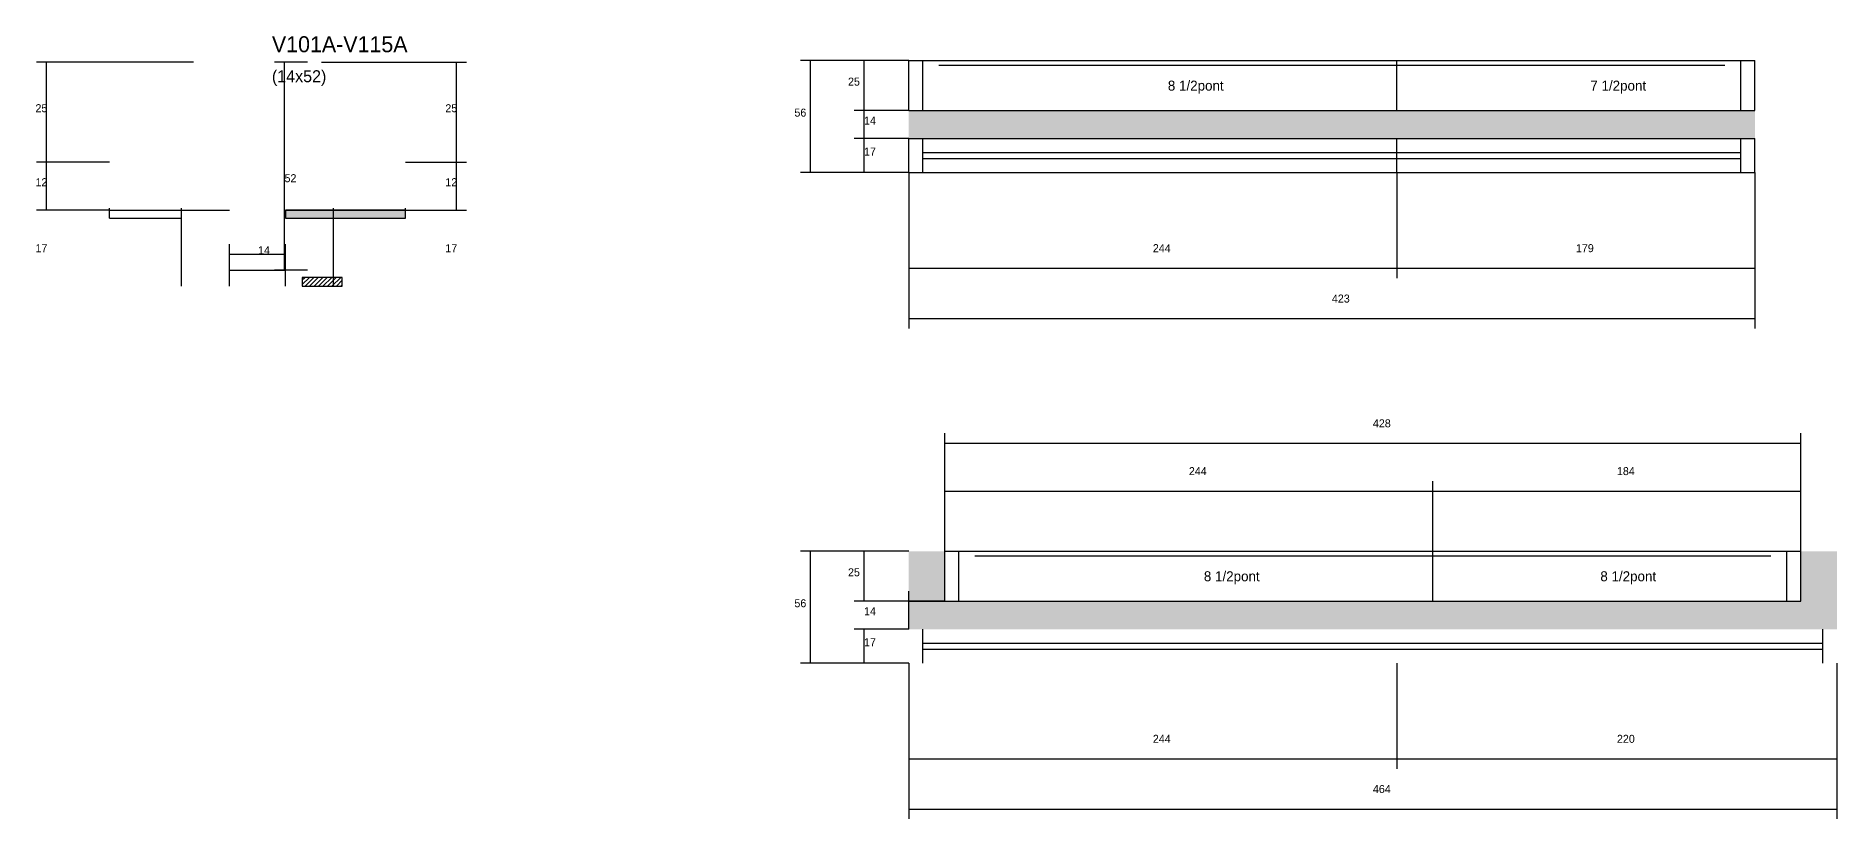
# Model space of a CAD drawing. Header units: metres. Extents: x 230 to 4258, y -296 to 278.
# Drawn here: x 3357 to 4258, y -185 to 207 of the extents above; entities that cross this region are included whole.
import ezdxf

# ---------------------------------------------------------------- set-up
doc = ezdxf.new("R2010")
doc.units = ezdxf.units.M
for name, color, linetype in [('COTA', 4, 'Continuous'), ('Cota Seção (2x)', 4, 'Continuous'), ('Hachura', 253, 'Continuous'), ('Madeira', 126, 'Continuous'), ('NOMENCLATURA', 7, 'Continuous'), ('Painéis', 200, 'Continuous'), ('SARR_2.2x7', 40, 'Continuous'), ('Texto Seção', 7, 'Continuous')]:
    doc.layers.add(name, color=color, linetype=linetype)

msp = doc.modelspace()

# ---------------------------------------------------------------- hatches: boundary and pattern name
at = {"layer": 'COTA'}
h = msp.add_hatch(dxfattribs=at)
h.set_pattern_fill('AR-CONC', scale=0.03)
h.paths.add_polyline_path([(3793.6, 169.3), (3793.6, 155.3), (4216.6, 155.3), (4216.6, 169.3)])
h = msp.add_hatch(dxfattribs=at)
h.set_pattern_fill('AR-CONC', scale=0.03)
h.paths.add_polyline_path([(4239.6, -76.1), (3811.6, -76.1), (3811.6, -51.1), (3793.6, -51.1), (3793.6, -90.1), (4257.6, -90.1), (4257.6, -51.1), (4239.6, -51.1)])
at = {"layer": 'Hachura'}
h = msp.add_hatch(color=8, dxfattribs=at)
h.dxf.hatch_style = 1
h.paths.add_polyline_path([(3542, 115.5), (3542, 119.5), (3542, 119.5), (3482, 119.5), (3482, 119.5), (3482, 115.5), (3482, 115.5), (3542, 115.5)])
h = msp.add_hatch(dxfattribs=at)
h.set_pattern_fill('ANSI31', scale=0.5)
h.paths.add_polyline_path([(3510.4, 81.5), (3510.4, 85.9), (3510.4, 85.9), (3490.4, 85.9), (3490.4, 85.9), (3490.4, 81.5), (3490.4, 81.5), (3510.4, 81.5)])

# ---------------------------------------------------------------- linework, layer by layer
at = {"layer": 'COTA'}
for p, q in [((3436, 193.5), (3357.5, 193.5)), ((3362.5, 143.5), (3362.5, 193.5)), ((3500, 193.5), (3572.4, 193.5)), ((3567.4, 143.5), (3567.4, 193.5)), ((3793.6, 194.3), (3739.4, 194.3)), ((3744.4, 138.3), (3744.4, 194.3)), ((3793.6, 194.3), (3766.2, 194.3)), ((3771.2, 169.3), (3771.2, 194.3)), ((3793.6, 169.3), (3766.2, 169.3)), ((3793.6, 169.3), (3766.2, 169.3)), ((3771.2, 155.3), (3771.2, 169.3)), ((3793.6, 155.3), (3766.2, 155.3)), ((3793.6, 155.3), (3766.2, 155.3)), ((3771.2, 138.3), (3771.2, 155.3)), ((3394, 143.5), (3357.5, 143.5)), ((3394, 143.5), (3357.5, 143.5)), ((3362.5, 119.5), (3362.5, 143.5)), ((3542, 143.5), (3572.4, 143.5)), ((3542, 143.5), (3572.4, 143.5)), ((3567.4, 119.5), (3567.4, 143.5)), ((3793.6, 138.3), (3739.4, 138.3)), ((3793.6, 138.3), (3766.2, 138.3)), ((3793.6, 138.3), (3793.6, 85.5)), ((3793.6, 138.3), (3793.6, 60.3)), ((4037.6, 138.3), (4037.6, 85.5)), ((4037.6, 138.3), (4037.6, 85.5)), ((4216.6, 138.3), (4216.6, 85.5)), ((4216.6, 138.3), (4216.6, 60.3)), ((3394, 119.5), (3357.5, 119.5)), ((3394, 115.5), (3394, 120.5)), ((3430, 81.5), (3430, 120.5)), ((3506, 81.5), (3506, 120.5)), ((3542, 115.5), (3542, 120.5)), ((3542, 119.5), (3572.4, 119.5)), ((3394, 115.5), (3430, 115.5)), ((3506, 115.5), (3542, 115.5)), ((3793.6, 90.5), (4037.6, 90.5)), ((4037.6, 90.5), (4216.6, 90.5)), ((3793.6, 65.3), (4216.6, 65.3)), ((3811.6, -51.1), (3811.6, 7.9)), ((3811.6, 2.9), (4239.6, 2.9)), ((4239.6, -51.1), (4239.6, 7.9)), ((3811.6, -51.1), (3811.6, -16)), ((4055.6, -51.1), (4055.6, -16)), ((4055.6, -51.1), (4055.6, -16)), ((4239.6, -51.1), (4239.6, -16)), ((3811.6, -21), (4055.6, -21)), ((4055.6, -21), (4239.6, -21)), ((3793.6, -51.1), (3739.4, -51.1)), ((3744.4, -107.1), (3744.4, -51.1)), ((3793.6, -51.1), (3766.2, -51.1)), ((3771.2, -76.1), (3771.2, -51.1)), ((3793.6, -90.1), (3793.6, -71.1)), ((3811.6, -76.1), (3811.6, -71.1)), ((3811.6, -76.1), (3766.2, -76.1)), ((3793.6, -76.1), (3811.6, -76.1)), ((3793.6, -90.1), (3766.2, -90.1)), ((3771.2, -107.1), (3771.2, -90.1)), ((3793.6, -107.1), (3739.4, -107.1)), ((3793.6, -107.1), (3766.2, -107.1)), ((3793.6, -107.1), (3793.6, -159.9)), ((3793.6, -107.1), (3793.6, -185)), ((4037.6, -107.1), (4037.6, -159.9)), ((4037.6, -107.1), (4037.6, -159.9)), ((4257.6, -107.1), (4257.6, -159.9)), ((4257.6, -107.1), (4257.6, -185)), ((3793.6, -154.9), (4037.6, -154.9)), ((4037.6, -154.9), (4257.6, -154.9)), ((3793.6, -180), (4257.6, -180))]:
    msp.add_line(p, q, dxfattribs=at)
at = {"layer": 'Cota Seção (2x)'}
for p, q in [((3493, 193.5), (3476.5, 193.5)), ((3481.5, 89.5), (3481.5, 193.5)), ((3454, 81.5), (3454, 102.5)), ((3482, 81.5), (3482, 102.5)), ((3454, 97.5), (3482, 97.5)), ((3493, 89.5), (3476.5, 89.5))]:
    msp.add_line(p, q, dxfattribs=at)
at = {"layer": 'Madeira'}
msp.add_lwpolyline([(3510.4, 81.5), (3510.4, 85.9), (3490.4, 85.9), (3490.4, 81.5)], close=True, dxfattribs=at)
at = {"layer": 'Painéis'}
for p, q in [((3793.6, 194.3), (4216.6, 194.3)), ((3793.6, 169.3), (3793.6, 194.3)), ((4037.6, 169.3), (4037.6, 194.3)), ((4216.6, 169.3), (4216.6, 194.3)), ((3793.6, 169.3), (4216.6, 169.3)), ((3793.6, 155.3), (4216.6, 155.3)), ((3793.6, 138.3), (3793.6, 155.3)), ((4037.6, 138.3), (4037.6, 155.3)), ((4216.6, 138.3), (4216.6, 155.3)), ((3793.6, 138.3), (4216.6, 138.3)), ((3394, 119.5), (3454, 119.5)), ((3482, 119.5), (3542, 119.5)), ((3454, 89.5), (3482, 89.5)), ((3811.6, -51.1), (4239.6, -51.1)), ((3811.6, -76.1), (3811.6, -51.1)), ((4055.6, -76.1), (4055.6, -51.1)), ((4239.6, -76.1), (4239.6, -51.1)), ((3811.6, -76.1), (4239.6, -76.1))]:
    msp.add_line(p, q, dxfattribs=at)
msp.add_lwpolyline([(3542, 115.5), (3542, 119.5), (3482, 119.5), (3482, 115.5)], close=True, dxfattribs=at)
at = {"layer": 'SARR_2.2x7'}
for p, q in [((3800.6, 169.3), (3800.6, 194.3)), ((3808.6, 192.1), (4037.6, 192.1)), ((4037.6, 192.1), (4201.6, 192.1)), ((4209.6, 169.3), (4209.6, 194.3)), ((3800.6, 138.3), (3800.6, 155.3)), ((4209.6, 138.3), (4209.6, 155.3)), ((3800.6, 148.3), (4037.6, 148.3)), ((3800.6, 145.3), (4037.6, 145.3)), ((4037.6, 148.3), (4209.6, 148.3)), ((4037.6, 145.3), (4209.6, 145.3)), ((3818.6, -76.1), (3818.6, -51.1)), ((3826.6, -53.3), (4055.6, -53.3)), ((4055.6, -53.3), (4224.6, -53.3)), ((4232.6, -76.1), (4232.6, -51.1)), ((3800.6, -107.1), (3800.6, -90.1)), ((3800.6, -97.1), (4037.6, -97.1)), ((4037.6, -97.1), (4250.6, -97.1)), ((4250.6, -107.1), (4250.6, -90.1)), ((3800.6, -100.1), (4037.6, -100.1)), ((4037.6, -100.1), (4250.6, -100.1))]:
    msp.add_line(p, q, dxfattribs=at)

# ---------------------------------------------------------------- texts
at = {"layer": 'COTA'}
for s, p in [('25', (3763.2, 181.8)), ('25', (3357, 168.5)), ('25', (3561.9, 168.5)), ('56', (3736.4, 166.3)), ('14', (3771.2, 162.3)), ('17', (3771.2, 146.8)), ('12', (3357, 131.5)), ('12', (3561.9, 131.5)), ('17', (3357, 98.5)), ('17', (3561.9, 98.5)), ('244', (3915.6, 98.5)), ('179', (4127.1, 98.5)), ('423', (4005.1, 73.3)), ('428', (4025.6, 10.9)), ('244', (3933.6, -13)), ('184', (4147.6, -13)), ('25', (3763.2, -63.6)), ('56', (3736.4, -79.1)), ('14', (3771.2, -83.1)), ('17', (3771.2, -98.6)), ('244', (3915.6, -146.9)), ('220', (4147.6, -146.9)), ('464', (4025.6, -172))]:
    msp.add_text(s, height=4, dxfattribs=at).set_placement(p)
at = {"layer": 'Cota Seção (2x)'}
for s, p in [('52', (3481.5, 133.5)), ('14', (3468.3, 97.5))]:
    msp.add_text(s, height=4, dxfattribs=at).set_placement(p)
at = {"layer": 'NOMENCLATURA'}
for s, p in [('8 1/2pont', (3923.1, 179.3)), ('7 1/2pont', (4134.3, 179.3)), ('8 1/2pont', (3941.1, -66.1)), ('8 1/2pont', (4139.3, -66.1))]:
    msp.add_text(s, height=5, dxfattribs=at).set_placement(p)
at = {"layer": 'Texto Seção'}
for s, height, p in [('V101A-V115A', 8, (3475.2, 198.5)), ('(14x52)', 6, (3475.2, 183.5))]:
    msp.add_text(s, height=height, dxfattribs=at).set_placement(p)

doc.saveas('drawing.dxf')
